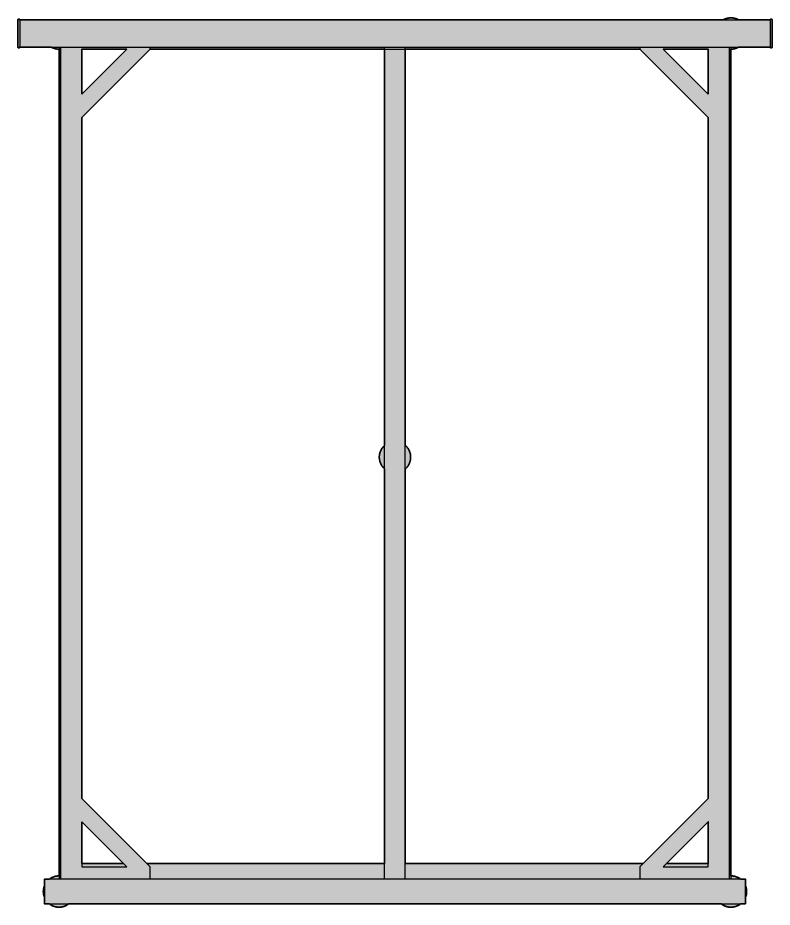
# Model space of a CAD drawing. Header units: millimetres. Extents: x 211 to 5492, y -1375 to 909.
# Drawn here: x 3664 to 5492, y -1375 to 779 of the extents above; entities that cross this region are included whole.
import ezdxf

# ---------------------------------------------------------------- set-up
doc = ezdxf.new("R2010")
doc.units = ezdxf.units.MM
doc.layers.add('Blocks', color=7, linetype='Continuous')
doc.layers.add('Blocks$Fill', color=7, linetype='Continuous', true_color=0xffffff)
doc.layers.add('Blocks$Inner', color=7, linetype='Continuous', lineweight=25, true_color=0x007f00)
doc.layers.add('Blocks$Outline', color=7, linetype='Continuous', lineweight=35, true_color=0xff3f3f)

# ---------------------------------------------------------------- blocks, each defined once
blk = doc.blocks.new('Tomoto bed 160x200 Top')
at = {"layer": 'Blocks$Fill'}
h = blk.add_hatch(color=256, dxfattribs=at)
h.paths.add_polyline_path([(1923.9, -863.3), (1912.2, -863.3), (1910.1, -864.9), (1908.9, -865.6), (1907.8, -866.3), (1906.7, -866.9), (1905.5, -867.5), (1904.3, -868), (1903.1, -868.6), (1901.8, -869), (1900.6, -869.5), (1899.3, -869.8), (1898, -870.2), (1896.7, -870.5), (1895.4, -870.7), (1894.1, -870.9), (1892.8, -871.1), (1891.5, -871.2), (1890.2, -871.3), (1888.9, -871.3), (1887.5, -871.3), (1886.2, -871.2), (1884.9, -871.1), (1883.6, -870.9), (1882.3, -870.7), (1881, -870.5), (1879.7, -870.2), (1878.4, -869.8), (1877.2, -869.5), (1875.9, -869), (1874.7, -868.6), (1873.5, -868), (1872.3, -867.5), (1871.1, -866.9), (1869.9, -866.3), (1868.8, -865.6), (1867.7, -864.9), (1866.6, -864.1), (1865.5, -863.3), (284, -863.3), (283.1, -864.1), (282, -864.9), (280.9, -865.6), (279.8, -866.3), (278.6, -866.9), (277.4, -867.5), (276.2, -868), (275, -868.6), (273.8, -869), (272.5, -869.5), (271.3, -869.8), (270, -870.2), (268.7, -870.5), (267.4, -870.7), (266.1, -870.9), (264.8, -871.1), (263.5, -871.2), (262.1, -871.3), (260.8, -871.3), (259.5, -871.3), (258.2, -871.2), (256.9, -871.1), (255.6, -870.9), (254.2, -870.7), (253, -870.5), (251.7, -870.2), (250.4, -869.8), (249.1, -869.5), (247.9, -869), (246.6, -868.6), (245.4, -868), (244.2, -867.5), (243, -866.9), (241.9, -866.3), (240.8, -865.6), (239.6, -864.9), (238.6, -864.1), (237.5, -863.3), (225.8, -863.3), (225.8, -848.1), (224.9, -845.6), (224.5, -844.4), (224.1, -843.1), (223.8, -841.8), (223.5, -840.5), (223.3, -839.2), (223.1, -837.9), (223, -836.6), (222.9, -835.3), (222.8, -834), (222.8, -832.6), (222.9, -831.3), (223, -830), (223.1, -828.7), (223.3, -827.4), (223.5, -826.1), (223.8, -824.8), (224.1, -823.5), (224.5, -822.2), (224.9, -821), (225.3, -819.7), (225.8, -818.5), (225.8, -803.3), (237.5, -803.3), (239.6, -801.8), (240.8, -801), (241.9, -800.4), (243, -799.7), (244.2, -799.1), (245.4, -798.6), (246.6, -798.1), (247.9, -797.6), (249.1, -797.2), (250.4, -796.8), (251.7, -796.4), (253, -796.1), (254.3, -795.9), (255.6, -795.7), (256.9, -795.5), (258.2, -795.4), (259.5, -795.3), (260.8, -795.3), (260.8, 1206.7), (258.3, 1206.8), (257.1, 1206.9), (255.8, 1207), (254.6, 1207.2), (253.3, 1207.4), (252.1, 1207.7), (250.9, 1208), (249.6, 1208.4), (248.4, 1208.8), (247.3, 1209.2), (246.1, 1209.7), (244.9, 1210.2), (243.8, 1210.7), (242.7, 1211.3), (241.6, 1211.9), (165.8, 1211.9), (165.8, 1211.9), (165.8, 1211.8), (165.7, 1211.7), (165.7, 1211.6), (165.7, 1211.5), (165.7, 1211.4), (165.6, 1211.4), (165.6, 1211.3), (165.5, 1211.2), (165.5, 1211.1), (165.4, 1211.1), (165.4, 1211), (165.3, 1210.9), (165.3, 1210.9), (165.2, 1210.8), (165.2, 1210.7), (165.1, 1210.7), (165.1, 1210.6), (165, 1210.5), (164.9, 1210.5), (164.9, 1210.4), (164.8, 1210.4), (164.7, 1210.3), (164.6, 1210.3), (164.6, 1210.3), (164.5, 1210.2), (164.4, 1210.2), (164.3, 1210.1), (164.3, 1210.1), (164.2, 1210.1), (164.1, 1210.1), (164, 1210), (163.9, 1210), (163.8, 1210), (163.8, 1210), (163.7, 1210), (163.6, 1210), (163.5, 1209.9), (163.4, 1209.9), (163.3, 1209.9), (163.2, 1209.9), (163.2, 1210), (163.1, 1210), (163, 1210), (162.9, 1210), (162.8, 1210), (162.7, 1210), (162.6, 1210), (162.6, 1210.1), (162.5, 1210.1), (162.4, 1210.1), (162.3, 1210.2), (162.2, 1210.2), (162.2, 1210.2), (162.1, 1210.3), (162, 1210.3), (161.9, 1210.4), (161.9, 1210.4), (161.8, 1210.5), (161.7, 1210.5), (161.7, 1210.6), (161.6, 1210.7), (161.5, 1210.7), (161.5, 1210.8), (161.4, 1210.8), (161.4, 1210.9), (161.3, 1211), (161.3, 1211.1), (161.2, 1211.1), (161.2, 1211.2), (161.1, 1211.3), (161.1, 1211.4), (161.1, 1211.4), (161, 1211.5), (161, 1211.6), (161, 1211.7), (161, 1211.8), (160.9, 1211.8), (160.9, 1211.9), (160.9, 1212), (160.9, 1212.1), (160.9, 1212.2), (160.9, 1212.3), (160.9, 1212.4), (160.9, 1212.4), (160.9, 1276.9), (160.9, 1276.9), (160.9, 1277.1), (160.9, 1277.2), (160.9, 1277.3), (160.9, 1277.4), (160.9, 1277.5), (160.9, 1277.5), (161, 1277.6), (161, 1277.7), (161, 1277.8), (161, 1277.9), (161.1, 1278), (161.1, 1278), (161.1, 1278.1), (161.2, 1278.2), (161.2, 1278.3), (161.3, 1278.3), (161.3, 1278.4), (161.4, 1278.5), (161.4, 1278.5), (161.5, 1278.6), (161.5, 1278.7), (161.6, 1278.7), (161.7, 1278.8), (161.7, 1278.8), (161.8, 1278.9), (161.9, 1279), (161.9, 1279), (162, 1279.1), (162.1, 1279.1), (162.2, 1279.1), (162.2, 1279.2), (162.3, 1279.2), (162.4, 1279.2), (162.5, 1279.3), (162.6, 1279.3), (162.6, 1279.3), (162.7, 1279.4), (162.8, 1279.4), (162.9, 1279.4), (163, 1279.4), (163.1, 1279.4), (163.2, 1279.4), (163.2, 1279.4), (163.3, 1279.4), (163.4, 1279.4), (163.5, 1279.4), (163.6, 1279.4), (163.7, 1279.4), (163.8, 1279.4), (163.8, 1279.4), (163.9, 1279.4), (164, 1279.4), (164.1, 1279.3), (164.2, 1279.3), (164.3, 1279.3), (164.3, 1279.2), (164.4, 1279.2), (164.5, 1279.2), (164.6, 1279.1), (164.6, 1279.1), (164.7, 1279), (164.8, 1279), (164.9, 1278.9), (164.9, 1278.9), (165, 1278.8), (165.1, 1278.8), (165.1, 1278.7), (165.2, 1278.7), (165.2, 1278.6), (165.3, 1278.5), (165.3, 1278.5), (165.4, 1278.4), (165.4, 1278.3), (165.5, 1278.2), (165.5, 1278.2), (165.6, 1278.1), (165.6, 1278), (165.7, 1277.9), (165.7, 1277.9), (165.7, 1277.8), (165.7, 1277.7), (165.8, 1277.6), (165.8, 1277.5), (165.8, 1277.4), (1869.6, 1277.4), (1871.9, 1278.7), (1873, 1279.2), (1874.2, 1279.8), (1875.4, 1280.3), (1876.7, 1280.7), (1877.9, 1281.1), (1879.2, 1281.4), (1880.4, 1281.8), (1881.7, 1282), (1883, 1282.2), (1884.3, 1282.4), (1885.6, 1282.6), (1886.9, 1282.6), (1888.2, 1282.7), (1889.5, 1282.7), (1890.8, 1282.6), (1892.1, 1282.6), (1893.4, 1282.4), (1894.7, 1282.2), (1896, 1282), (1897.2, 1281.8), (1898.5, 1281.4), (1899.8, 1281.1), (1901, 1280.7), (1902.2, 1280.3), (1903.4, 1279.8), (1904.6, 1279.2), (1905.8, 1278.7), (1907, 1278.1), (1908.1, 1277.4), (1983.9, 1277.4), (1984, 1277.7), (1984, 1277.8), (1984, 1277.9), (1984, 1277.9), (1984.1, 1278), (1984.1, 1278.1), (1984.2, 1278.2), (1984.2, 1278.2), (1984.2, 1278.3), (1984.3, 1278.4), (1984.3, 1278.5), (1984.4, 1278.5), (1984.5, 1278.6), (1984.5, 1278.7), (1984.6, 1278.7), (1984.6, 1278.8), (1984.7, 1278.8), (1984.8, 1278.9), (1984.8, 1278.9), (1984.9, 1279), (1985, 1279), (1985.1, 1279.1), (1985.1, 1279.1), (1985.2, 1279.2), (1985.3, 1279.2), (1985.4, 1279.2), (1985.4, 1279.3), (1985.5, 1279.3), (1985.6, 1279.3), (1985.7, 1279.4), (1985.8, 1279.4), (1985.9, 1279.4), (1985.9, 1279.4), (1986, 1279.4), (1986.1, 1279.4), (1986.2, 1279.4), (1986.3, 1279.4), (1986.4, 1279.4), (1986.5, 1279.4), (1986.5, 1279.4), (1986.6, 1279.4), (1986.7, 1279.4), (1986.8, 1279.4), (1986.9, 1279.4), (1987, 1279.4), (1987.1, 1279.3), (1987.1, 1279.3), (1987.2, 1279.3), (1987.3, 1279.2), (1987.4, 1279.2), (1987.5, 1279.2), (1987.5, 1279.1), (1987.6, 1279.1), (1987.7, 1279.1), (1987.8, 1279), (1987.8, 1279), (1987.9, 1278.9), (1988, 1278.8), (1988, 1278.8), (1988.1, 1278.7), (1988.1, 1278.7), (1988.2, 1278.6), (1988.3, 1278.5), (1988.3, 1278.5), (1988.4, 1278.4), (1988.4, 1278.3), (1988.5, 1278.3), (1988.5, 1278.2), (1988.5, 1278.1), (1988.6, 1278), (1988.6, 1278), (1988.7, 1277.9), (1988.7, 1277.8), (1988.7, 1277.7), (1988.7, 1277.6), (1988.8, 1277.5), (1988.8, 1277.5), (1988.8, 1277.4), (1988.8, 1277.3), (1988.8, 1277.2), (1988.8, 1277.1), (1988.8, 1277), (1988.8, 1276.9), (1988.8, 1212.4), (1988.8, 1212.3), (1988.8, 1212.2), (1988.8, 1212.1), (1988.8, 1212), (1988.8, 1211.9), (1988.8, 1211.8), (1988.7, 1211.8), (1988.7, 1211.7), (1988.7, 1211.6), (1988.7, 1211.5), (1988.6, 1211.4), (1988.6, 1211.4), (1988.5, 1211.3), (1988.5, 1211.2), (1988.5, 1211.1), (1988.4, 1211.1), (1988.4, 1211), (1988.3, 1210.9), (1988.3, 1210.8), (1988.2, 1210.8), (1988.1, 1210.7), (1988.1, 1210.7), (1988, 1210.6), (1988, 1210.5), (1987.9, 1210.5), (1987.8, 1210.4), (1987.7, 1210.4), (1987.7, 1210.3), (1987.6, 1210.3), (1987.5, 1210.2), (1987.5, 1210.2), (1987.4, 1210.2), (1987.3, 1210.1), (1987.2, 1210.1), (1987.1, 1210.1), (1987, 1210), (1987, 1210), (1986.9, 1210), (1986.8, 1210), (1986.7, 1210), (1986.6, 1210), (1986.5, 1210), (1986.5, 1209.9), (1986.4, 1209.9), (1986.3, 1209.9), (1986.2, 1209.9), (1986.1, 1210), (1986, 1210), (1985.9, 1210), (1985.9, 1210), (1985.8, 1210), (1985.7, 1210), (1985.6, 1210.1), (1985.5, 1210.1), (1985.4, 1210.1), (1985.4, 1210.1), (1985.3, 1210.2), (1985.2, 1210.2), (1985.1, 1210.3), (1985, 1210.3), (1985, 1210.3), (1984.9, 1210.4), (1984.8, 1210.4), (1984.8, 1210.5), (1984.7, 1210.5), (1984.6, 1210.6), (1984.6, 1210.7), (1984.5, 1210.7), (1984.5, 1210.8), (1984.4, 1210.9), (1984.3, 1210.9), (1984.3, 1211), (1984.2, 1211.1), (1984.2, 1211.1), (1984.2, 1211.2), (1984.1, 1211.3), (1984.1, 1211.4), (1984, 1211.4), (1984, 1211.5), (1984, 1211.6), (1983.9, 1211.7), (1983.9, 1211.8), (1983.9, 1211.9), (1983.9, 1211.9), (1908.1, 1211.9), (1905.9, 1210.7), (1904.8, 1210.2), (1903.6, 1209.7), (1902.4, 1209.2), (1901.2, 1208.8), (1900, 1208.4), (1898.8, 1208), (1897.6, 1207.7), (1896.4, 1207.4), (1895.1, 1207.2), (1893.9, 1207), (1892.6, 1206.9), (1891.4, 1206.8), (1890.1, 1206.7), (1888.9, 1206.7), (1888.9, -795.3), (1891.5, -795.4), (1892.8, -795.5), (1894.1, -795.7), (1895.4, -795.9), (1896.7, -796.1), (1898, -796.4), (1899.3, -796.8), (1900.6, -797.2), (1901.8, -797.6), (1903.1, -798.1), (1904.3, -798.6), (1905.5, -799.1), (1906.6, -799.7), (1907.8, -800.4), (1908.9, -801), (1910.1, -801.8), (1911.1, -802.5), (1912.2, -803.3), (1923.9, -803.3), (1923.9, -818.5), (1924.8, -821), (1925.2, -822.2), (1925.6, -823.5), (1925.9, -824.8), (1926.2, -826.1), (1926.4, -827.4), (1926.6, -828.7), (1926.7, -830), (1926.8, -831.3), (1926.9, -832.6), (1926.9, -834), (1926.8, -835.3), (1926.7, -836.6), (1926.6, -837.9), (1926.4, -839.2), (1926.2, -840.5), (1925.9, -841.8), (1925.6, -843.1), (1925.2, -844.4), (1924.8, -845.6), (1924.4, -846.9), (1923.9, -848.1)], flags=0)
h.paths.add_polyline_path([(1833.9, 1097.5), (1833.9, 1206.7), (1724.7, 1206.7)], flags=0)
h.paths.add_polyline_path([(315.8, 1097.5), (425, 1206.7), (315.8, 1206.7)], flags=0)
h.paths.add_polyline_path([(315.8, -765.3), (417, -765.3), (315.8, -664.1)], flags=0)
h.paths.add_polyline_path([(1833.9, -765.3), (1833.9, -664.1), (1732.7, -765.3)], flags=0)
h.paths.add_polyline_path([(1099.8, 247.3), (1101.8, 245.5), (1102.7, 244.5), (1103.6, 243.6), (1104.4, 242.5), (1105.2, 241.5), (1106, 240.4), (1106.7, 239.3), (1107.4, 238.2), (1108.1, 237.1), (1108.7, 235.9), (1109.3, 234.7), (1109.8, 233.5), (1110.3, 232.3), (1110.8, 231), (1111.2, 229.8), (1111.6, 228.5), (1111.9, 227.2), (1112.2, 225.9), (1112.4, 224.6), (1112.6, 223.3), (1112.7, 222), (1112.8, 220.7), (1112.8, 219.4), (1112.8, 218), (1112.8, 216.7), (1112.7, 215.4), (1112.6, 214.1), (1112.4, 212.8), (1112.2, 211.5), (1111.9, 210.2), (1111.6, 208.9), (1111.2, 207.6), (1110.8, 206.4), (1110.3, 205.1), (1109.8, 203.9), (1109.3, 202.7), (1108.7, 201.5), (1108.1, 200.3), (1107.4, 199.2), (1106.7, 198), (1106, 197), (1105.2, 195.9), (1104.4, 194.8), (1103.6, 193.8), (1102.7, 192.8), (1101.8, 191.9), (1100.8, 191), (1099.8, 190.1), (1099.8, -765.3), (1676.1, -765.3), (1833.9, -607.6), (1833.9, 1040.9), (1668.1, 1206.7), (1099.8, 1206.7)], flags=0)
h.paths.add_polyline_path([(1049.8, 190.1), (1047.9, 191.9), (1047, 192.8), (1046.1, 193.8), (1045.3, 194.8), (1044.5, 195.9), (1043.7, 197), (1042.9, 198), (1042.2, 199.2), (1041.6, 200.3), (1041, 201.5), (1040.4, 202.7), (1039.8, 203.9), (1039.4, 205.1), (1038.9, 206.4), (1038.5, 207.6), (1038.1, 208.9), (1037.8, 210.2), (1037.5, 211.5), (1037.3, 212.8), (1037.1, 214.1), (1037, 215.4), (1036.9, 216.7), (1036.9, 218), (1036.9, 219.4), (1036.9, 220.7), (1037, 222), (1037.1, 223.3), (1037.3, 224.6), (1037.5, 225.9), (1037.8, 227.2), (1038.1, 228.5), (1038.5, 229.8), (1038.9, 231), (1039.4, 232.3), (1039.8, 233.5), (1040.4, 234.7), (1041, 235.9), (1041.6, 237.1), (1042.2, 238.2), (1042.9, 239.3), (1043.7, 240.4), (1044.5, 241.5), (1045.3, 242.5), (1046.1, 243.6), (1047, 244.5), (1047.9, 245.5), (1048.9, 246.4), (1049.8, 247.3), (1049.8, 1206.7), (481.6, 1206.7), (315.8, 1040.9), (315.8, -607.6), (473.6, -765.3), (1049.8, -765.3)], flags=0)
at = {"layer": 'Blocks$Inner'}
for p, q in [((160.9, 1277.5), (161, 1277.6)), ((160.9, 1277.4), (160.9, 1277.5)), ((160.9, 1277.5), (160.9, 1277.5)), ((160.9, 1277.3), (160.9, 1277.4)), ((160.9, 1277.2), (160.9, 1277.3)), ((160.9, 1277.1), (160.9, 1277.2)), ((160.9, 1277), (160.9, 1277.1)), ((160.9, 1276.9), (160.9, 1277)), ((160.9, 1212.4), (160.9, 1276.9)), ((160.9, 1276.9), (160.9, 1276.9)), ((161, 1277.9), (161.1, 1278)), ((161, 1277.8), (161, 1277.9)), ((161, 1277.7), (161, 1277.8)), ((161, 1277.6), (161, 1277.7)), ((161.1, 1278.1), (161.2, 1278.2)), ((161.1, 1278), (161.1, 1278.1)), ((161.1, 1278), (161.1, 1278)), ((161.2, 1278.2), (161.2, 1278.3)), ((161.2, 1278.3), (161.3, 1278.3)), ((161.3, 1278.4), (161.4, 1278.5)), ((161.3, 1278.3), (161.3, 1278.4)), ((161.4, 1278.5), (161.5, 1278.6)), ((161.4, 1278.5), (161.4, 1278.5)), ((161.5, 1278.6), (161.5, 1278.7)), ((161.5, 1278.7), (161.6, 1278.7)), ((161.6, 1278.7), (161.7, 1278.8)), ((161.7, 1278.8), (161.8, 1278.9)), ((161.7, 1278.8), (161.7, 1278.8)), ((161.8, 1278.9), (161.9, 1279)), ((161.9, 1279), (162, 1279.1)), ((161.9, 1279), (161.9, 1279)), ((162, 1279.1), (162.1, 1279.1)), ((162.1, 1279.1), (162.2, 1279.1)), ((162.2, 1279.1), (162.2, 1279.2)), ((162.2, 1279.2), (162.3, 1279.2)), ((162.3, 1279.2), (162.4, 1279.2)), ((162.4, 1279.2), (162.5, 1279.3)), ((162.5, 1279.3), (162.6, 1279.3)), ((162.6, 1279.3), (162.7, 1279.4)), ((162.6, 1279.3), (162.6, 1279.3)), ((162.7, 1279.4), (162.8, 1279.4)), ((162.8, 1279.4), (162.9, 1279.4)), ((162.9, 1279.4), (163, 1279.4)), ((163, 1279.4), (163.1, 1279.4)), ((163.1, 1279.4), (163.2, 1279.4)), ((163.2, 1279.4), (163.2, 1279.4)), ((163.2, 1279.4), (163.3, 1279.4)), ((163.3, 1279.4), (163.4, 1279.4)), ((163.4, 1279.4), (163.5, 1279.4)), ((163.5, 1279.4), (163.6, 1279.4)), ((163.6, 1279.4), (163.7, 1279.4)), ((163.7, 1279.4), (163.8, 1279.4)), ((163.8, 1279.4), (163.8, 1279.4)), ((163.8, 1279.4), (163.9, 1279.4)), ((163.9, 1279.4), (164, 1279.4)), ((164, 1279.4), (164.1, 1279.3)), ((164.1, 1279.3), (164.2, 1279.3)), ((164.2, 1279.3), (164.3, 1279.3)), ((164.3, 1279.3), (164.3, 1279.2)), ((164.3, 1279.2), (164.4, 1279.2)), ((164.4, 1279.2), (164.5, 1279.2)), ((164.5, 1279.2), (164.6, 1279.1)), ((164.6, 1279.1), (164.6, 1279.1)), ((164.6, 1279.1), (164.7, 1279)), ((164.7, 1279), (164.8, 1279)), ((164.8, 1279), (164.9, 1278.9)), ((164.9, 1278.9), (164.9, 1278.9)), ((164.9, 1278.9), (165, 1278.8)), ((165, 1278.8), (165.1, 1278.8)), ((165.1, 1278.8), (165.1, 1278.7)), ((165.1, 1278.7), (165.2, 1278.7)), ((165.2, 1278.7), (165.2, 1278.6)), ((165.2, 1278.6), (165.3, 1278.5)), ((165.3, 1278.5), (165.3, 1278.5)), ((165.3, 1278.5), (165.4, 1278.4)), ((165.4, 1278.4), (165.4, 1278.3)), ((165.4, 1278.3), (165.5, 1278.2)), ((165.5, 1278.2), (165.5, 1278.2)), ((165.5, 1278.2), (165.6, 1278.1)), ((165.6, 1278.1), (165.6, 1278)), ((165.6, 1278), (165.7, 1277.9)), ((165.7, 1277.9), (165.7, 1277.9)), ((165.7, 1277.9), (165.7, 1277.8)), ((165.7, 1277.8), (165.7, 1277.7)), ((165.7, 1277.7), (165.8, 1277.6)), ((165.8, 1277.6), (165.8, 1277.5)), ((165.8, 1277.5), (165.8, 1277.4)), ((165.8, 1277.4), (165.8, 1277.4)), ((165.8, 1277.4), (165.8, 1211.9)), ((165.8, 1277.4), (1983.9, 1277.4)), ((1984, 1277.7), (1983.9, 1277.6)), ((1983.9, 1277.6), (1983.9, 1277.5)), ((1983.9, 1277.5), (1983.9, 1277.4)), ((1983.9, 1277.4), (1983.9, 1211.9)), ((1984.1, 1278), (1984, 1277.9)), ((1984, 1277.9), (1984, 1277.9)), ((1984, 1277.9), (1984, 1277.8)), ((1984, 1277.8), (1984, 1277.7)), ((1984.2, 1278.2), (1984.1, 1278.1)), ((1984.1, 1278.1), (1984.1, 1278)), ((1984.3, 1278.4), (1984.2, 1278.3)), ((1984.2, 1278.3), (1984.2, 1278.2)), ((1984.2, 1278.2), (1984.2, 1278.2)), ((1984.4, 1278.5), (1984.3, 1278.5)), ((1984.3, 1278.5), (1984.3, 1278.4)), ((1984.5, 1278.6), (1984.4, 1278.5)), ((1984.6, 1278.7), (1984.5, 1278.7)), ((1984.5, 1278.7), (1984.5, 1278.6)), ((1984.7, 1278.8), (1984.6, 1278.8)), ((1984.6, 1278.8), (1984.6, 1278.7)), ((1984.8, 1278.9), (1984.7, 1278.8)), ((1984.9, 1279), (1984.8, 1278.9)), ((1984.8, 1278.9), (1984.8, 1278.9)), ((1985, 1279), (1984.9, 1279)), ((1985.1, 1279.1), (1985, 1279)), ((1985.2, 1279.2), (1985.1, 1279.1)), ((1985.1, 1279.1), (1985.1, 1279.1)), ((1985.3, 1279.2), (1985.2, 1279.2)), ((1985.4, 1279.2), (1985.3, 1279.2)), ((1985.5, 1279.3), (1985.4, 1279.3)), ((1985.4, 1279.3), (1985.4, 1279.2)), ((1985.6, 1279.3), (1985.5, 1279.3)), ((1985.7, 1279.4), (1985.6, 1279.3)), ((1985.8, 1279.4), (1985.7, 1279.4)), ((1985.9, 1279.4), (1985.8, 1279.4)), ((1986, 1279.4), (1985.9, 1279.4)), ((1985.9, 1279.4), (1985.9, 1279.4)), ((1986.1, 1279.4), (1986, 1279.4)), ((1986.2, 1279.4), (1986.1, 1279.4)), ((1986.3, 1279.4), (1986.2, 1279.4)), ((1986.4, 1279.4), (1986.3, 1279.4)), ((1986.5, 1279.4), (1986.4, 1279.4)), ((1986.6, 1279.4), (1986.5, 1279.4)), ((1986.5, 1279.4), (1986.5, 1279.4)), ((1986.7, 1279.4), (1986.6, 1279.4)), ((1986.8, 1279.4), (1986.7, 1279.4)), ((1986.9, 1279.4), (1986.8, 1279.4)), ((1987, 1279.4), (1986.9, 1279.4)), ((1987.1, 1279.3), (1987, 1279.4)), ((1987.2, 1279.3), (1987.1, 1279.3)), ((1987.1, 1279.3), (1987.1, 1279.3)), ((1987.3, 1279.2), (1987.2, 1279.3)), ((1987.4, 1279.2), (1987.3, 1279.2)), ((1987.5, 1279.2), (1987.4, 1279.2)), ((1987.5, 1279.1), (1987.5, 1279.2)), ((1987.6, 1279.1), (1987.5, 1279.1)), ((1987.7, 1279.1), (1987.6, 1279.1)), ((1987.8, 1279), (1987.7, 1279.1)), ((1987.9, 1278.9), (1987.8, 1279)), ((1987.8, 1279), (1987.8, 1279)), ((1988, 1278.8), (1987.9, 1278.9)), ((1988.1, 1278.7), (1988, 1278.8)), ((1988, 1278.8), (1988, 1278.8)), ((1988.2, 1278.6), (1988.1, 1278.7)), ((1988.1, 1278.7), (1988.1, 1278.7)), ((1988.3, 1278.5), (1988.2, 1278.6)), ((1988.4, 1278.4), (1988.3, 1278.5)), ((1988.3, 1278.5), (1988.3, 1278.5)), ((1988.4, 1278.3), (1988.4, 1278.4)), ((1988.5, 1278.3), (1988.4, 1278.3)), ((1988.5, 1278.2), (1988.5, 1278.3)), ((1988.5, 1278.1), (1988.5, 1278.2)), ((1988.6, 1278), (1988.5, 1278.1)), ((1988.7, 1277.9), (1988.6, 1278)), ((1988.6, 1278), (1988.6, 1278)), ((1988.7, 1277.8), (1988.7, 1277.9)), ((1988.7, 1277.7), (1988.7, 1277.8)), ((1988.7, 1277.6), (1988.7, 1277.7)), ((1988.8, 1277.5), (1988.7, 1277.6)), ((1988.8, 1277.4), (1988.8, 1277.5)), ((1988.8, 1277.5), (1988.8, 1277.5)), ((1988.8, 1277.3), (1988.8, 1277.4)), ((1988.8, 1277.2), (1988.8, 1277.3)), ((1988.8, 1277.1), (1988.8, 1277.2)), ((1988.8, 1277), (1988.8, 1277.1)), ((1988.8, 1276.9), (1988.8, 1277)), ((1988.8, 1212.4), (1988.8, 1276.9)), ((160.9, 1212.3), (160.9, 1212.4)), ((160.9, 1212.4), (160.9, 1212.4)), ((160.9, 1212.2), (160.9, 1212.3)), ((160.9, 1212.1), (160.9, 1212.2)), ((160.9, 1212), (160.9, 1212.1)), ((160.9, 1211.9), (160.9, 1212)), ((160.9, 1211.8), (160.9, 1211.9)), ((161, 1211.8), (160.9, 1211.8)), ((161, 1211.7), (161, 1211.8)), ((161, 1211.6), (161, 1211.7)), ((161, 1211.5), (161, 1211.6)), ((161.1, 1211.4), (161, 1211.5)), ((161.1, 1211.3), (161.1, 1211.4)), ((161.1, 1211.4), (161.1, 1211.4)), ((161.2, 1211.2), (161.1, 1211.3)), ((161.2, 1211.1), (161.2, 1211.2)), ((161.3, 1211.1), (161.2, 1211.1)), ((161.3, 1211), (161.3, 1211.1)), ((161.4, 1210.9), (161.3, 1211)), ((161.4, 1210.8), (161.4, 1210.9)), ((161.5, 1210.8), (161.4, 1210.8)), ((161.5, 1210.7), (161.5, 1210.8)), ((161.6, 1210.7), (161.5, 1210.7)), ((161.7, 1210.6), (161.6, 1210.7)), ((161.7, 1210.5), (161.7, 1210.6)), ((161.8, 1210.5), (161.7, 1210.5)), ((161.9, 1210.4), (161.8, 1210.5)), ((162, 1210.3), (161.9, 1210.4)), ((161.9, 1210.4), (161.9, 1210.4)), ((162.1, 1210.3), (162, 1210.3)), ((162.2, 1210.2), (162.1, 1210.3)), ((162.3, 1210.2), (162.2, 1210.2)), ((162.2, 1210.2), (162.2, 1210.2)), ((162.4, 1210.1), (162.3, 1210.2)), ((162.5, 1210.1), (162.4, 1210.1)), ((162.6, 1210.1), (162.5, 1210.1)), ((162.6, 1210), (162.6, 1210.1)), ((162.7, 1210), (162.6, 1210)), ((162.8, 1210), (162.7, 1210)), ((162.9, 1210), (162.8, 1210)), ((163, 1210), (162.9, 1210)), ((163.1, 1210), (163, 1210)), ((163.2, 1210), (163.1, 1210)), ((163.2, 1209.9), (163.2, 1210)), ((163.3, 1209.9), (163.2, 1209.9)), ((163.4, 1209.9), (163.3, 1209.9)), ((163.5, 1209.9), (163.4, 1209.9)), ((163.6, 1210), (163.5, 1209.9)), ((163.7, 1210), (163.6, 1210)), ((163.8, 1210), (163.7, 1210)), ((163.9, 1210), (163.8, 1210)), ((163.8, 1210), (163.8, 1210)), ((164, 1210), (163.9, 1210)), ((164.1, 1210.1), (164, 1210)), ((164.2, 1210.1), (164.1, 1210.1)), ((164.3, 1210.1), (164.2, 1210.1)), ((164.4, 1210.2), (164.3, 1210.1)), ((164.3, 1210.1), (164.3, 1210.1)), ((164.5, 1210.2), (164.4, 1210.2)), ((164.6, 1210.3), (164.5, 1210.2)), ((164.7, 1210.3), (164.6, 1210.3)), ((164.6, 1210.3), (164.6, 1210.3)), ((164.8, 1210.4), (164.7, 1210.3)), ((164.9, 1210.4), (164.8, 1210.4)), ((165, 1210.5), (164.9, 1210.5)), ((164.9, 1210.5), (164.9, 1210.4)), ((165.1, 1210.6), (165, 1210.5)), ((165.2, 1210.7), (165.1, 1210.7)), ((165.1, 1210.7), (165.1, 1210.6)), ((165.3, 1210.9), (165.2, 1210.8)), ((165.2, 1210.8), (165.2, 1210.7)), ((165.4, 1211), (165.3, 1210.9)), ((165.3, 1210.9), (165.3, 1210.9)), ((165.5, 1211.1), (165.4, 1211.1)), ((165.4, 1211.1), (165.4, 1211)), ((165.6, 1211.3), (165.5, 1211.2)), ((165.5, 1211.2), (165.5, 1211.1)), ((165.7, 1211.4), (165.6, 1211.4)), ((165.6, 1211.4), (165.6, 1211.3)), ((165.8, 1211.8), (165.7, 1211.7)), ((165.7, 1211.7), (165.7, 1211.6)), ((165.7, 1211.6), (165.7, 1211.5)), ((165.7, 1211.5), (165.7, 1211.4)), ((165.8, 1211.9), (165.8, 1211.9)), ((165.8, 1211.9), (165.8, 1211.8)), ((260.8, 1211.9), (260.8, -803.3)), ((264.8, 1211.9), (264.8, -803.3)), ((1049.8, -803.3), (1049.8, 1211.9)), ((1099.8, -803.3), (1099.8, 1211.9)), ((1884.9, 1211.9), (1884.9, -803.3)), ((1888.9, 1211.9), (1888.9, -803.3)), ((1983.9, 1211.9), (1983.9, 1211.9)), ((1983.9, 1211.9), (1983.9, 1211.8)), ((1983.9, 1211.8), (1983.9, 1211.7)), ((1983.9, 1211.7), (1984, 1211.6)), ((1984, 1211.6), (1984, 1211.5)), ((1984, 1211.5), (1984, 1211.4)), ((1984, 1211.4), (1984.1, 1211.4)), ((1984.1, 1211.4), (1984.1, 1211.3)), ((1984.1, 1211.3), (1984.2, 1211.2)), ((1984.2, 1211.2), (1984.2, 1211.1)), ((1984.2, 1211.1), (1984.2, 1211.1)), ((1984.2, 1211.1), (1984.3, 1211)), ((1984.3, 1211), (1984.3, 1210.9)), ((1984.3, 1210.9), (1984.4, 1210.9)), ((1984.4, 1210.9), (1984.5, 1210.8)), ((1984.5, 1210.8), (1984.5, 1210.7)), ((1984.5, 1210.7), (1984.6, 1210.7)), ((1984.6, 1210.7), (1984.6, 1210.6)), ((1984.6, 1210.6), (1984.7, 1210.5)), ((1984.7, 1210.5), (1984.8, 1210.5)), ((1984.8, 1210.5), (1984.8, 1210.4)), ((1984.8, 1210.4), (1984.9, 1210.4)), ((1984.9, 1210.4), (1985, 1210.3)), ((1985, 1210.3), (1985, 1210.3)), ((1985, 1210.3), (1985.1, 1210.3)), ((1985.1, 1210.3), (1985.2, 1210.2)), ((1985.2, 1210.2), (1985.3, 1210.2)), ((1985.3, 1210.2), (1985.4, 1210.1)), ((1985.4, 1210.1), (1985.4, 1210.1)), ((1985.4, 1210.1), (1985.5, 1210.1)), ((1985.5, 1210.1), (1985.6, 1210.1)), ((1985.6, 1210.1), (1985.7, 1210)), ((1985.7, 1210), (1985.8, 1210)), ((1985.8, 1210), (1985.9, 1210)), ((1985.9, 1210), (1985.9, 1210)), ((1985.9, 1210), (1986, 1210)), ((1986, 1210), (1986.1, 1210)), ((1986.1, 1210), (1986.2, 1209.9)), ((1986.2, 1209.9), (1986.3, 1209.9)), ((1986.3, 1209.9), (1986.4, 1209.9)), ((1986.4, 1209.9), (1986.5, 1209.9)), ((1986.5, 1209.9), (1986.5, 1210)), ((1986.5, 1210), (1986.6, 1210)), ((1986.6, 1210), (1986.7, 1210)), ((1986.7, 1210), (1986.8, 1210)), ((1986.8, 1210), (1986.9, 1210)), ((1986.9, 1210), (1987, 1210)), ((1987, 1210), (1987.1, 1210.1)), ((1987, 1210), (1987, 1210)), ((1987.1, 1210.1), (1987.2, 1210.1)), ((1987.2, 1210.1), (1987.3, 1210.1)), ((1987.3, 1210.1), (1987.4, 1210.2)), ((1987.4, 1210.2), (1987.5, 1210.2)), ((1987.5, 1210.2), (1987.6, 1210.3)), ((1987.5, 1210.2), (1987.5, 1210.2)), ((1987.6, 1210.3), (1987.7, 1210.3)), ((1987.7, 1210.3), (1987.7, 1210.4)), ((1987.7, 1210.4), (1987.8, 1210.4)), ((1987.8, 1210.4), (1987.9, 1210.5)), ((1987.9, 1210.5), (1988, 1210.5)), ((1988, 1210.6), (1988.1, 1210.7)), ((1988, 1210.5), (1988, 1210.6)), ((1988.1, 1210.7), (1988.2, 1210.8)), ((1988.1, 1210.7), (1988.1, 1210.7)), ((1988.2, 1210.8), (1988.3, 1210.8)), ((1988.3, 1210.9), (1988.4, 1211)), ((1988.3, 1210.8), (1988.3, 1210.9)), ((1988.4, 1211), (1988.4, 1211.1)), ((1988.4, 1211.1), (1988.5, 1211.1)), ((1988.5, 1211.3), (1988.6, 1211.4)), ((1988.5, 1211.2), (1988.5, 1211.3)), ((1988.5, 1211.1), (1988.5, 1211.2)), ((1988.6, 1211.4), (1988.7, 1211.5)), ((1988.6, 1211.4), (1988.6, 1211.4)), ((1988.7, 1211.7), (1988.7, 1211.8)), ((1988.7, 1211.8), (1988.8, 1211.8)), ((1988.7, 1211.6), (1988.7, 1211.7)), ((1988.7, 1211.5), (1988.7, 1211.6)), ((1988.8, 1212.3), (1988.8, 1212.4)), ((1988.8, 1212.4), (1988.8, 1212.4)), ((1988.8, 1212.2), (1988.8, 1212.3)), ((1988.8, 1212.1), (1988.8, 1212.2)), ((1988.8, 1212), (1988.8, 1212.1)), ((1988.8, 1211.9), (1988.8, 1212)), ((1988.8, 1211.8), (1988.8, 1211.9)), ((315.8, -765.3), (417, -765.3)), ((1833.9, -765.3), (1732.7, -765.3)), ((1923.9, -803.3), (225.8, -803.3)), ((225.8, -803.3), (225.8, -863.3)), ((1923.9, -863.3), (1923.9, -803.3)), ((225.8, -863.3), (1923.9, -863.3))]:
    blk.add_line(p, q, dxfattribs=at)
for points in [[(1908.1, 1277.4), (1907, 1278.1), (1905.8, 1278.7), (1904.6, 1279.2), (1903.4, 1279.8), (1902.2, 1280.3), (1901, 1280.7), (1899.8, 1281.1), (1898.5, 1281.4), (1897.2, 1281.8), (1896, 1282), (1894.7, 1282.2), (1893.4, 1282.4), (1892.1, 1282.6), (1890.8, 1282.6), (1889.5, 1282.7), (1888.2, 1282.7), (1886.9, 1282.6), (1885.6, 1282.6), (1884.3, 1282.4), (1883, 1282.2), (1881.7, 1282), (1880.4, 1281.8), (1879.2, 1281.4), (1877.9, 1281.1), (1876.7, 1280.7), (1875.4, 1280.3), (1874.2, 1279.8), (1873, 1279.2), (1871.9, 1278.7), (1870.7, 1278.1), (1869.6, 1277.4)], [(165.8, 1211.9), (1983.9, 1211.9)], [(260.8, 1206.7), (259.6, 1206.7), (258.3, 1206.8), (257.1, 1206.9), (255.8, 1207), (254.6, 1207.2), (253.3, 1207.4), (252.1, 1207.7), (250.9, 1208), (249.6, 1208.4), (248.4, 1208.8), (247.3, 1209.2), (246.1, 1209.7), (244.9, 1210.2), (243.8, 1210.7), (242.7, 1211.3), (241.6, 1211.9)], [(481.6, -803.3), (481.6, -773.3), (315.8, -607.6), (315.8, 1040.9), (481.6, 1206.7), (481.6, 1211.9)], [(481.6, 1206.7), (1668.1, 1206.7)], [(1668.1, 1211.9), (1668.1, 1206.7), (1833.9, 1040.9), (1833.9, -607.6), (1668.1, -773.3), (1668.1, -803.3)], [(1908.1, 1211.9), (1907, 1211.3), (1905.9, 1210.7), (1904.8, 1210.2), (1903.6, 1209.7), (1902.4, 1209.2), (1901.2, 1208.8), (1900, 1208.4), (1898.8, 1208), (1897.6, 1207.7), (1896.4, 1207.4), (1895.1, 1207.2), (1893.9, 1207), (1892.6, 1206.9), (1891.4, 1206.8), (1890.1, 1206.7), (1888.9, 1206.7)], [(1049.8, 190.1), (1048.9, 191), (1047.9, 191.9), (1047, 192.8), (1046.1, 193.8), (1045.3, 194.8), (1044.5, 195.9), (1043.7, 197), (1042.9, 198), (1042.2, 199.2), (1041.6, 200.3), (1041, 201.5), (1040.4, 202.7), (1039.8, 203.9), (1039.4, 205.1), (1038.9, 206.4), (1038.5, 207.6), (1038.1, 208.9), (1037.8, 210.2), (1037.5, 211.5), (1037.3, 212.8), (1037.1, 214.1), (1037, 215.4), (1036.9, 216.7), (1036.9, 218), (1036.9, 219.4), (1036.9, 220.7), (1037, 222), (1037.1, 223.3), (1037.3, 224.6), (1037.5, 225.9), (1037.8, 227.2), (1038.1, 228.5), (1038.5, 229.8), (1038.9, 231), (1039.4, 232.3), (1039.8, 233.5), (1040.4, 234.7), (1041, 235.9), (1041.6, 237.1), (1042.2, 238.2), (1042.9, 239.3), (1043.7, 240.4), (1044.5, 241.5), (1045.3, 242.5), (1046.1, 243.6), (1047, 244.5), (1047.9, 245.5), (1048.9, 246.4), (1049.8, 247.3)], [(1099.8, 247.3), (1100.8, 246.4), (1101.8, 245.5), (1102.7, 244.5), (1103.6, 243.6), (1104.4, 242.5), (1105.2, 241.5), (1106, 240.4), (1106.7, 239.3), (1107.4, 238.2), (1108.1, 237.1), (1108.7, 235.9), (1109.3, 234.7), (1109.8, 233.5), (1110.3, 232.3), (1110.8, 231), (1111.2, 229.8), (1111.6, 228.5), (1111.9, 227.2), (1112.2, 225.9), (1112.4, 224.6), (1112.6, 223.3), (1112.7, 222), (1112.8, 220.7), (1112.8, 219.4), (1112.8, 218), (1112.8, 216.7), (1112.7, 215.4), (1112.6, 214.1), (1112.4, 212.8), (1112.2, 211.5), (1111.9, 210.2), (1111.6, 208.9), (1111.2, 207.6), (1110.8, 206.4), (1110.3, 205.1), (1109.8, 203.9), (1109.3, 202.7), (1108.7, 201.5), (1108.1, 200.3), (1107.4, 199.2), (1106.7, 198), (1106, 197), (1105.2, 195.9), (1104.4, 194.8), (1103.6, 193.8), (1102.7, 192.8), (1101.8, 191.9), (1100.8, 191), (1099.8, 190.1)], [(473.6, -765.3), (1049.8, -765.3)], [(1676.1, -765.3), (1099.8, -765.3)], [(237.5, -803.3), (238.6, -802.5), (239.6, -801.8), (240.8, -801), (241.9, -800.4), (243, -799.7), (244.2, -799.1), (245.4, -798.6), (246.6, -798.1), (247.9, -797.6), (249.1, -797.2), (250.4, -796.8), (251.7, -796.4), (253, -796.1), (254.3, -795.9), (255.6, -795.7), (256.9, -795.5), (258.2, -795.4), (259.5, -795.3), (260.8, -795.3)], [(1888.9, -795.3), (1890.2, -795.3), (1891.5, -795.4), (1892.8, -795.5), (1894.1, -795.7), (1895.4, -795.9), (1896.7, -796.1), (1898, -796.4), (1899.3, -796.8), (1900.6, -797.2), (1901.8, -797.6), (1903.1, -798.1), (1904.3, -798.6), (1905.5, -799.1), (1906.6, -799.7), (1907.8, -800.4), (1908.9, -801), (1910.1, -801.8), (1911.1, -802.5), (1912.2, -803.3)], [(225.8, -818.5), (225.3, -819.7), (224.9, -821), (224.5, -822.2), (224.1, -823.5), (223.8, -824.8), (223.5, -826.1), (223.3, -827.4), (223.1, -828.7), (223, -830), (222.9, -831.3), (222.8, -832.6), (222.8, -834), (222.9, -835.3), (223, -836.6), (223.1, -837.9), (223.3, -839.2), (223.5, -840.5), (223.8, -841.8), (224.1, -843.1), (224.5, -844.4), (224.9, -845.6), (225.3, -846.9), (225.8, -848.1)], [(1923.9, -848.1), (1924.4, -846.9), (1924.8, -845.6), (1925.2, -844.4), (1925.6, -843.1), (1925.9, -841.8), (1926.2, -840.5), (1926.4, -839.2), (1926.6, -837.9), (1926.7, -836.6), (1926.8, -835.3), (1926.9, -834), (1926.9, -832.6), (1926.8, -831.3), (1926.7, -830), (1926.6, -828.7), (1926.4, -827.4), (1926.2, -826.1), (1925.9, -824.8), (1925.6, -823.5), (1925.2, -822.2), (1924.8, -821), (1924.4, -819.7), (1923.9, -818.5)], [(237.5, -863.3), (238.6, -864.1), (239.6, -864.9), (240.8, -865.6), (241.9, -866.3), (243, -866.9), (244.2, -867.5), (245.4, -868), (246.6, -868.6), (247.9, -869), (249.1, -869.5), (250.4, -869.8), (251.7, -870.2), (253, -870.5), (254.2, -870.7), (255.6, -870.9), (256.9, -871.1), (258.2, -871.2), (259.5, -871.3), (260.8, -871.3), (262.1, -871.3), (263.5, -871.2), (264.8, -871.1), (266.1, -870.9), (267.4, -870.7), (268.7, -870.5), (270, -870.2), (271.3, -869.8), (272.5, -869.5), (273.8, -869), (275, -868.6), (276.2, -868), (277.4, -867.5), (278.6, -866.9), (279.8, -866.3), (280.9, -865.6), (282, -864.9), (283.1, -864.1), (284, -863.3)], [(1865.5, -863.3), (1866.6, -864.1), (1867.7, -864.9), (1868.8, -865.6), (1869.9, -866.3), (1871.1, -866.9), (1872.3, -867.5), (1873.5, -868), (1874.7, -868.6), (1875.9, -869), (1877.2, -869.5), (1878.4, -869.8), (1879.7, -870.2), (1881, -870.5), (1882.3, -870.7), (1883.6, -870.9), (1884.9, -871.1), (1886.2, -871.2), (1887.5, -871.3), (1888.9, -871.3), (1890.2, -871.3), (1891.5, -871.2), (1892.8, -871.1), (1894.1, -870.9), (1895.4, -870.7), (1896.7, -870.5), (1898, -870.2), (1899.3, -869.8), (1900.6, -869.5), (1901.8, -869), (1903.1, -868.6), (1904.3, -868), (1905.5, -867.5), (1906.7, -866.9), (1907.8, -866.3), (1908.9, -865.6), (1910.1, -864.9), (1911.1, -864.1), (1912.2, -863.3)]]:
    blk.add_lwpolyline(points, dxfattribs=at)
for points in [[(315.8, 1097.5), (315.8, 1206.7), (425, 1206.7)], [(1833.9, 1097.5), (1833.9, 1206.7), (1724.7, 1206.7)], [(315.8, -664.1), (315.8, -773.3), (425, -773.3)], [(1724.7, -773.3), (1833.9, -773.3), (1833.9, -664.1)]]:
    blk.add_lwpolyline(points, close=True, dxfattribs=at)
at = {"layer": 'Blocks$Outline'}
for points in [[(160.9, 1276.9), (160.9, 1277), (160.9, 1277.1), (160.9, 1277.2), (160.9, 1277.3), (160.9, 1277.4), (160.9, 1277.5), (160.9, 1277.5), (161, 1277.6), (161, 1277.7), (161, 1277.8), (161, 1277.9), (161.1, 1278), (161.1, 1278), (161.1, 1278.1), (161.2, 1278.2), (161.2, 1278.3), (161.3, 1278.3), (161.3, 1278.4), (161.4, 1278.5), (161.4, 1278.5), (161.5, 1278.6), (161.5, 1278.7), (161.6, 1278.7), (161.7, 1278.8), (161.7, 1278.8), (161.8, 1278.9), (161.9, 1279), (161.9, 1279), (162, 1279.1), (162.1, 1279.1), (162.2, 1279.1), (162.2, 1279.2), (162.3, 1279.2), (162.4, 1279.2), (162.5, 1279.3), (162.6, 1279.3), (162.6, 1279.3), (162.7, 1279.4), (162.8, 1279.4), (162.9, 1279.4), (163, 1279.4), (163.1, 1279.4), (163.2, 1279.4), (163.2, 1279.4), (163.3, 1279.4), (163.4, 1279.4), (163.5, 1279.4), (163.6, 1279.4), (163.7, 1279.4), (163.8, 1279.4), (163.8, 1279.4), (163.9, 1279.4), (164, 1279.4), (164.1, 1279.3), (164.2, 1279.3), (164.3, 1279.3), (164.3, 1279.2), (164.4, 1279.2), (164.5, 1279.2), (164.6, 1279.1), (164.6, 1279.1), (164.7, 1279), (164.8, 1279), (164.9, 1278.9), (164.9, 1278.9), (165, 1278.8), (165.1, 1278.8), (165.1, 1278.7), (165.2, 1278.7), (165.2, 1278.6), (165.3, 1278.5), (165.3, 1278.5), (165.4, 1278.4), (165.4, 1278.3), (165.5, 1278.2), (165.5, 1278.2), (165.6, 1278.1), (165.6, 1278), (165.7, 1277.9), (165.7, 1277.9), (165.7, 1277.8), (165.7, 1277.7), (165.8, 1277.6), (165.8, 1277.5), (165.8, 1277.4), (1869.6, 1277.4)], [(165.8, 1211.9), (165.8, 1211.9), (165.8, 1211.8), (165.7, 1211.7), (165.7, 1211.6), (165.7, 1211.5), (165.7, 1211.4), (165.6, 1211.4), (165.6, 1211.3), (165.5, 1211.2), (165.5, 1211.1), (165.4, 1211.1), (165.4, 1211), (165.3, 1210.9), (165.3, 1210.9), (165.2, 1210.8), (165.2, 1210.7), (165.1, 1210.7), (165.1, 1210.6), (165, 1210.5), (164.9, 1210.5), (164.9, 1210.4), (164.8, 1210.4), (164.7, 1210.3), (164.6, 1210.3), (164.6, 1210.3), (164.5, 1210.2), (164.4, 1210.2), (164.3, 1210.1), (164.3, 1210.1), (164.2, 1210.1), (164.1, 1210.1), (164, 1210), (163.9, 1210), (163.8, 1210), (163.8, 1210), (163.7, 1210), (163.6, 1210), (163.5, 1209.9), (163.4, 1209.9), (163.3, 1209.9), (163.2, 1209.9), (163.2, 1210), (163.1, 1210), (163, 1210), (162.9, 1210), (162.8, 1210), (162.7, 1210), (162.6, 1210), (162.6, 1210.1), (162.5, 1210.1), (162.4, 1210.1), (162.3, 1210.2), (162.2, 1210.2), (162.2, 1210.2), (162.1, 1210.3), (162, 1210.3), (161.9, 1210.4), (161.9, 1210.4), (161.8, 1210.5), (161.7, 1210.5), (161.7, 1210.6), (161.6, 1210.7), (161.5, 1210.7), (161.5, 1210.8), (161.4, 1210.8), (161.4, 1210.9), (161.3, 1211), (161.3, 1211.1), (161.2, 1211.1), (161.2, 1211.2), (161.1, 1211.3), (161.1, 1211.4), (161.1, 1211.4), (161, 1211.5), (161, 1211.6), (161, 1211.7), (161, 1211.8), (160.9, 1211.8), (160.9, 1211.9), (160.9, 1212), (160.9, 1212.1), (160.9, 1212.2), (160.9, 1212.3), (160.9, 1212.4), (160.9, 1212.4), (160.9, 1276.9), (160.9, 1276.9)], [(160.9, 1276.9), (160.9, 1276.9)], [(1869.6, 1277.4), (1870.7, 1278.1), (1871.9, 1278.7), (1873, 1279.2), (1874.2, 1279.8), (1875.4, 1280.3), (1876.7, 1280.7), (1877.9, 1281.1), (1879.2, 1281.4), (1880.4, 1281.8), (1881.7, 1282), (1883, 1282.2), (1884.3, 1282.4), (1885.6, 1282.6), (1886.9, 1282.6), (1888.2, 1282.7), (1889.5, 1282.7), (1890.8, 1282.6), (1892.1, 1282.6), (1893.4, 1282.4), (1894.7, 1282.2), (1896, 1282), (1897.2, 1281.8), (1898.5, 1281.4), (1899.8, 1281.1), (1901, 1280.7), (1902.2, 1280.3), (1903.4, 1279.8), (1904.6, 1279.2), (1905.8, 1278.7), (1907, 1278.1), (1908.1, 1277.4)], [(1908.1, 1277.4), (1983.9, 1277.4)], [(1983.9, 1277.4), (1983.9, 1277.5), (1983.9, 1277.6), (1984, 1277.7), (1984, 1277.8), (1984, 1277.9), (1984, 1277.9), (1984.1, 1278), (1984.1, 1278.1), (1984.2, 1278.2), (1984.2, 1278.2), (1984.2, 1278.3), (1984.3, 1278.4), (1984.3, 1278.5), (1984.4, 1278.5), (1984.5, 1278.6), (1984.5, 1278.7), (1984.6, 1278.7), (1984.6, 1278.8), (1984.7, 1278.8), (1984.8, 1278.9), (1984.8, 1278.9), (1984.9, 1279), (1985, 1279), (1985.1, 1279.1), (1985.1, 1279.1), (1985.2, 1279.2), (1985.3, 1279.2), (1985.4, 1279.2), (1985.4, 1279.3), (1985.5, 1279.3), (1985.6, 1279.3), (1985.7, 1279.4), (1985.8, 1279.4), (1985.9, 1279.4), (1985.9, 1279.4), (1986, 1279.4), (1986.1, 1279.4), (1986.2, 1279.4), (1986.3, 1279.4), (1986.4, 1279.4), (1986.5, 1279.4), (1986.5, 1279.4), (1986.6, 1279.4), (1986.7, 1279.4), (1986.8, 1279.4), (1986.9, 1279.4), (1987, 1279.4), (1987.1, 1279.3), (1987.1, 1279.3), (1987.2, 1279.3), (1987.3, 1279.2), (1987.4, 1279.2), (1987.5, 1279.2), (1987.5, 1279.1), (1987.6, 1279.1), (1987.7, 1279.1), (1987.8, 1279), (1987.8, 1279), (1987.9, 1278.9), (1988, 1278.8), (1988, 1278.8), (1988.1, 1278.7), (1988.1, 1278.7), (1988.2, 1278.6), (1988.3, 1278.5), (1988.3, 1278.5), (1988.4, 1278.4), (1988.4, 1278.3), (1988.5, 1278.3), (1988.5, 1278.2), (1988.5, 1278.1), (1988.6, 1278), (1988.6, 1278), (1988.7, 1277.9), (1988.7, 1277.8), (1988.7, 1277.7), (1988.7, 1277.6), (1988.8, 1277.5), (1988.8, 1277.5), (1988.8, 1277.4), (1988.8, 1277.3), (1988.8, 1277.2), (1988.8, 1277.1), (1988.8, 1277), (1988.8, 1276.9), (1988.8, 1212.4), (1988.8, 1212.4), (1988.8, 1212.3), (1988.8, 1212.2), (1988.8, 1212.1), (1988.8, 1212), (1988.8, 1211.9), (1988.8, 1211.8), (1988.7, 1211.8), (1988.7, 1211.7), (1988.7, 1211.6), (1988.7, 1211.5), (1988.6, 1211.4), (1988.6, 1211.4), (1988.5, 1211.3), (1988.5, 1211.2), (1988.5, 1211.1), (1988.4, 1211.1), (1988.4, 1211), (1988.3, 1210.9), (1988.3, 1210.8), (1988.2, 1210.8), (1988.1, 1210.7), (1988.1, 1210.7), (1988, 1210.6), (1988, 1210.5), (1987.9, 1210.5), (1987.8, 1210.4), (1987.7, 1210.4), (1987.7, 1210.3), (1987.6, 1210.3), (1987.5, 1210.2), (1987.5, 1210.2), (1987.4, 1210.2), (1987.3, 1210.1), (1987.2, 1210.1), (1987.1, 1210.1), (1987, 1210), (1987, 1210), (1986.9, 1210), (1986.8, 1210), (1986.7, 1210), (1986.6, 1210), (1986.5, 1210), (1986.5, 1209.9), (1986.4, 1209.9), (1986.3, 1209.9), (1986.2, 1209.9), (1986.1, 1210), (1986, 1210), (1985.9, 1210), (1985.9, 1210), (1985.8, 1210), (1985.7, 1210), (1985.6, 1210.1), (1985.5, 1210.1), (1985.4, 1210.1), (1985.4, 1210.1), (1985.3, 1210.2), (1985.2, 1210.2), (1985.1, 1210.3), (1985, 1210.3), (1985, 1210.3), (1984.9, 1210.4), (1984.8, 1210.4), (1984.8, 1210.5), (1984.7, 1210.5), (1984.6, 1210.6), (1984.6, 1210.7), (1984.5, 1210.7), (1984.5, 1210.8), (1984.4, 1210.9), (1984.3, 1210.9), (1984.3, 1211), (1984.2, 1211.1), (1984.2, 1211.1), (1984.2, 1211.2), (1984.1, 1211.3), (1984.1, 1211.4), (1984, 1211.4), (1984, 1211.5), (1984, 1211.6), (1983.9, 1211.7), (1983.9, 1211.8), (1983.9, 1211.9), (1983.9, 1211.9)], [(241.6, 1211.9), (165.8, 1211.9)], [(260.8, 1206.7), (259.6, 1206.7), (258.3, 1206.8), (257.1, 1206.9), (255.8, 1207), (254.6, 1207.2), (253.3, 1207.4), (252.1, 1207.7), (250.9, 1208), (249.6, 1208.4), (248.4, 1208.8), (247.3, 1209.2), (246.1, 1209.7), (244.9, 1210.2), (243.8, 1210.7), (242.7, 1211.3), (241.6, 1211.9)], [(260.8, -795.3), (260.8, 1206.7)], [(481.6, 1206.7), (315.8, 1040.9), (315.8, -607.6), (473.6, -765.3)], [(1049.8, 1206.7), (481.6, 1206.7)], [(1049.8, 247.3), (1049.8, 1206.7)], [(1668.1, 1206.7), (1099.8, 1206.7)], [(1099.8, 1206.7), (1099.8, 247.3)], [(1676.1, -765.3), (1833.9, -607.6), (1833.9, 1040.9), (1668.1, 1206.7)], [(1908.1, 1211.9), (1907, 1211.3), (1905.9, 1210.7), (1904.8, 1210.2), (1903.6, 1209.7), (1902.4, 1209.2), (1901.2, 1208.8), (1900, 1208.4), (1898.8, 1208), (1897.6, 1207.7), (1896.4, 1207.4), (1895.1, 1207.2), (1893.9, 1207), (1892.6, 1206.9), (1891.4, 1206.8), (1890.1, 1206.7), (1888.9, 1206.7)], [(1888.9, 1206.7), (1888.9, -795.3)], [(1983.9, 1211.9), (1908.1, 1211.9)], [(1049.8, 190.1), (1048.9, 191), (1047.9, 191.9), (1047, 192.8), (1046.1, 193.8), (1045.3, 194.8), (1044.5, 195.9), (1043.7, 197), (1042.9, 198), (1042.2, 199.2), (1041.6, 200.3), (1041, 201.5), (1040.4, 202.7), (1039.8, 203.9), (1039.4, 205.1), (1038.9, 206.4), (1038.5, 207.6), (1038.1, 208.9), (1037.8, 210.2), (1037.5, 211.5), (1037.3, 212.8), (1037.1, 214.1), (1037, 215.4), (1036.9, 216.7), (1036.9, 218), (1036.9, 219.4), (1036.9, 220.7), (1037, 222), (1037.1, 223.3), (1037.3, 224.6), (1037.5, 225.9), (1037.8, 227.2), (1038.1, 228.5), (1038.5, 229.8), (1038.9, 231), (1039.4, 232.3), (1039.8, 233.5), (1040.4, 234.7), (1041, 235.9), (1041.6, 237.1), (1042.2, 238.2), (1042.9, 239.3), (1043.7, 240.4), (1044.5, 241.5), (1045.3, 242.5), (1046.1, 243.6), (1047, 244.5), (1047.9, 245.5), (1048.9, 246.4), (1049.8, 247.3)], [(1099.8, 247.3), (1100.8, 246.4), (1101.8, 245.5), (1102.7, 244.5), (1103.6, 243.6), (1104.4, 242.5), (1105.2, 241.5), (1106, 240.4), (1106.7, 239.3), (1107.4, 238.2), (1108.1, 237.1), (1108.7, 235.9), (1109.3, 234.7), (1109.8, 233.5), (1110.3, 232.3), (1110.8, 231), (1111.2, 229.8), (1111.6, 228.5), (1111.9, 227.2), (1112.2, 225.9), (1112.4, 224.6), (1112.6, 223.3), (1112.7, 222), (1112.8, 220.7), (1112.8, 219.4), (1112.8, 218), (1112.8, 216.7), (1112.7, 215.4), (1112.6, 214.1), (1112.4, 212.8), (1112.2, 211.5), (1111.9, 210.2), (1111.6, 208.9), (1111.2, 207.6), (1110.8, 206.4), (1110.3, 205.1), (1109.8, 203.9), (1109.3, 202.7), (1108.7, 201.5), (1108.1, 200.3), (1107.4, 199.2), (1106.7, 198), (1106, 197), (1105.2, 195.9), (1104.4, 194.8), (1103.6, 193.8), (1102.7, 192.8), (1101.8, 191.9), (1100.8, 191), (1099.8, 190.1)], [(1049.8, -765.3), (1049.8, 190.1)], [(1099.8, 190.1), (1099.8, -765.3)], [(417, -765.3), (315.8, -664.1)], [(315.8, -664.1), (315.8, -765.3)], [(1833.9, -765.3), (1833.9, -664.1), (1732.7, -765.3)], [(315.8, -765.3), (417, -765.3)], [(473.6, -765.3), (1049.8, -765.3)], [(1099.8, -765.3), (1676.1, -765.3)], [(1732.7, -765.3), (1833.9, -765.3)], [(237.5, -803.3), (238.6, -802.5), (239.6, -801.8), (240.8, -801), (241.9, -800.4), (243, -799.7), (244.2, -799.1), (245.4, -798.6), (246.6, -798.1), (247.9, -797.6), (249.1, -797.2), (250.4, -796.8), (251.7, -796.4), (253, -796.1), (254.3, -795.9), (255.6, -795.7), (256.9, -795.5), (258.2, -795.4), (259.5, -795.3), (260.8, -795.3)], [(1888.9, -795.3), (1890.2, -795.3), (1891.5, -795.4), (1892.8, -795.5), (1894.1, -795.7), (1895.4, -795.9), (1896.7, -796.1), (1898, -796.4), (1899.3, -796.8), (1900.6, -797.2), (1901.8, -797.6), (1903.1, -798.1), (1904.3, -798.6), (1905.5, -799.1), (1906.6, -799.7), (1907.8, -800.4), (1908.9, -801), (1910.1, -801.8), (1911.1, -802.5), (1912.2, -803.3)], [(225.8, -848.1), (225.3, -846.9), (224.9, -845.6), (224.5, -844.4), (224.1, -843.1), (223.8, -841.8), (223.5, -840.5), (223.3, -839.2), (223.1, -837.9), (223, -836.6), (222.9, -835.3), (222.8, -834), (222.8, -832.6), (222.9, -831.3), (223, -830), (223.1, -828.7), (223.3, -827.4), (223.5, -826.1), (223.8, -824.8), (224.1, -823.5), (224.5, -822.2), (224.9, -821), (225.3, -819.7), (225.8, -818.5)], [(225.8, -818.5), (225.8, -803.3), (237.5, -803.3)], [(1912.2, -803.3), (1923.9, -803.3), (1923.9, -818.5)], [(1923.9, -818.5), (1924.4, -819.7), (1924.8, -821), (1925.2, -822.2), (1925.6, -823.5), (1925.9, -824.8), (1926.2, -826.1), (1926.4, -827.4), (1926.6, -828.7), (1926.7, -830), (1926.8, -831.3), (1926.9, -832.6), (1926.9, -834), (1926.8, -835.3), (1926.7, -836.6), (1926.6, -837.9), (1926.4, -839.2), (1926.2, -840.5), (1925.9, -841.8), (1925.6, -843.1), (1925.2, -844.4), (1924.8, -845.6), (1924.4, -846.9), (1923.9, -848.1)], [(237.5, -863.3), (225.8, -863.3), (225.8, -848.1)], [(1923.9, -848.1), (1923.9, -863.3)], [(284, -863.3), (283.1, -864.1), (282, -864.9), (280.9, -865.6), (279.8, -866.3), (278.6, -866.9), (277.4, -867.5), (276.2, -868), (275, -868.6), (273.8, -869), (272.5, -869.5), (271.3, -869.8), (270, -870.2), (268.7, -870.5), (267.4, -870.7), (266.1, -870.9), (264.8, -871.1), (263.5, -871.2), (262.1, -871.3), (260.8, -871.3), (259.5, -871.3), (258.2, -871.2), (256.9, -871.1), (255.6, -870.9), (254.2, -870.7), (253, -870.5), (251.7, -870.2), (250.4, -869.8), (249.1, -869.5), (247.9, -869), (246.6, -868.6), (245.4, -868), (244.2, -867.5), (243, -866.9), (241.9, -866.3), (240.8, -865.6), (239.6, -864.9), (238.6, -864.1), (237.5, -863.3)], [(1865.5, -863.3), (284, -863.3)], [(1912.2, -863.3), (1911.1, -864.1), (1910.1, -864.9), (1908.9, -865.6), (1907.8, -866.3), (1906.7, -866.9), (1905.5, -867.5), (1904.3, -868), (1903.1, -868.6), (1901.8, -869), (1900.6, -869.5), (1899.3, -869.8), (1898, -870.2), (1896.7, -870.5), (1895.4, -870.7), (1894.1, -870.9), (1892.8, -871.1), (1891.5, -871.2), (1890.2, -871.3), (1888.9, -871.3), (1887.5, -871.3), (1886.2, -871.2), (1884.9, -871.1), (1883.6, -870.9), (1882.3, -870.7), (1881, -870.5), (1879.7, -870.2), (1878.4, -869.8), (1877.2, -869.5), (1875.9, -869), (1874.7, -868.6), (1873.5, -868), (1872.3, -867.5), (1871.1, -866.9), (1869.9, -866.3), (1868.8, -865.6), (1867.7, -864.9), (1866.6, -864.1), (1865.5, -863.3)], [(1923.9, -863.3), (1912.2, -863.3)]]:
    blk.add_lwpolyline(points, dxfattribs=at)
for points in [[(315.8, 1097.5), (425, 1206.7), (315.8, 1206.7)], [(1833.9, 1097.5), (1833.9, 1206.7), (1724.7, 1206.7)]]:
    blk.add_lwpolyline(points, close=True, dxfattribs=at)

msp = doc.modelspace()

# ---------------------------------------------------------------- block references
at = {"layer": 'Blocks'}
msp.add_blockref('Tomoto bed 160x200 Top', (3503.4, -503.3), dxfattribs=at)

doc.saveas('drawing.dxf')
